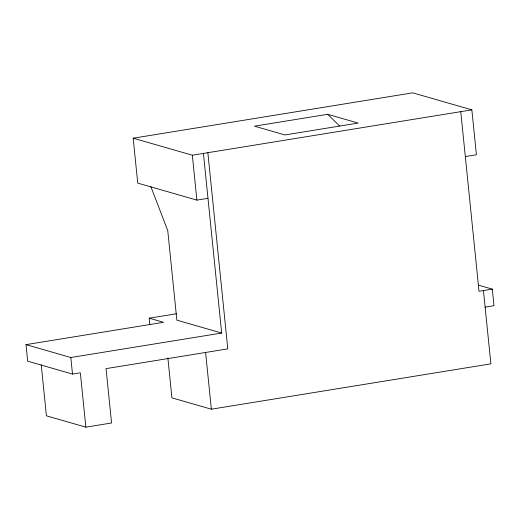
<?xml version="1.0" encoding="UTF-8"?>
<svg xmlns="http://www.w3.org/2000/svg" width="520" height="520" viewBox="0 0 520 520"><rect width="100%" height="100%" fill="white"/><g stroke="black" fill="none" stroke-linecap="round" stroke-linejoin="round"><path stroke-width="0.78" d="M207.987 198.322L196.892 200.122L137.735 183.105L133.172 138.197L412.698 92.84L471.854 109.856L476.418 154.765L465.322 156.566M327.678 114.296L254.469 126.178L284.947 134.947L358.156 123.065L327.678 114.296L339.567 125.931M133.172 138.197L192.328 155.214L471.854 109.856M149.845 324.493L149.201 318.188L176.417 313.775M207.864 152.691L227.786 348.868L106.048 368.622L111.573 422.988L85.859 427.161L80.334 372.794L72.495 374.069L27.684 361.179L26 344.63L163.54 322.315L149.201 318.188M26 344.63L70.818 357.519L221.669 333.047L203.424 153.413M485.128 307.112L494 305.675L492.317 289.133L479.011 291.291L460.766 111.657M167.869 357.903L171.925 397.852L211.367 409.195L490.887 363.838L483.444 290.57M478.309 285.103L492.317 289.133M221.669 333.047L176.852 320.151L167.765 230.672L150.839 186.544M85.859 427.161L46.416 415.812L41.223 364.65M192.328 155.214L196.892 200.122M205.602 352.469L211.367 409.195M70.818 357.519L72.495 374.069"/></g></svg>
